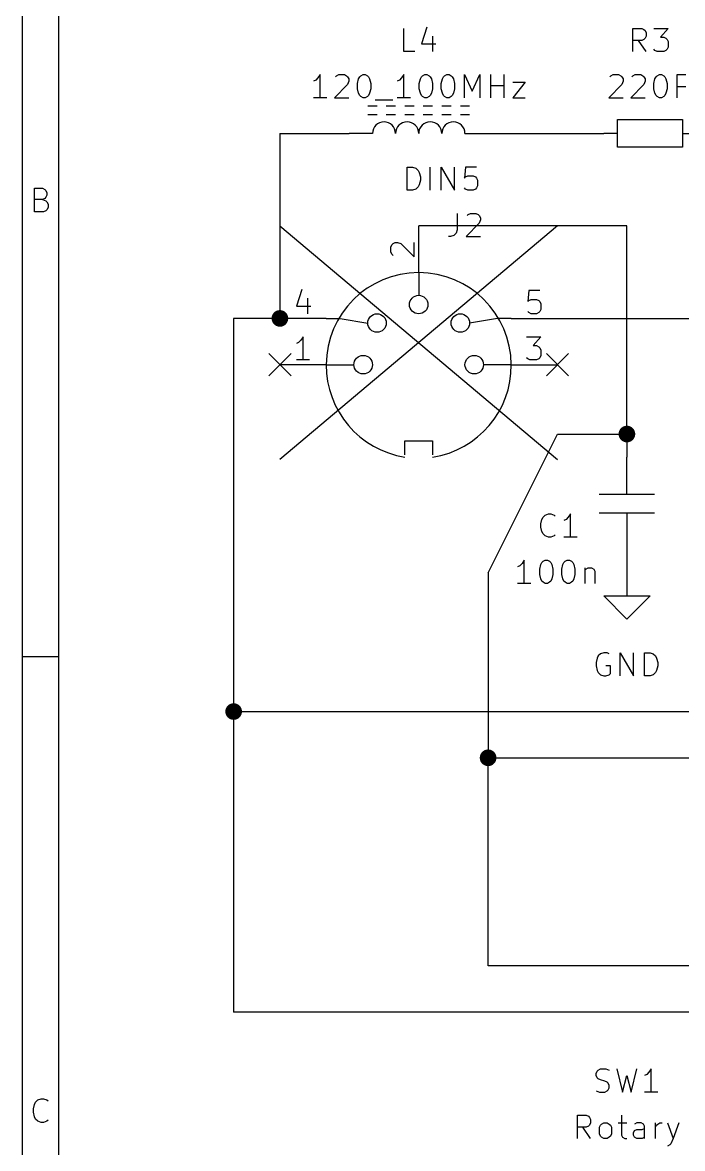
# Model space of a CAD drawing. Extents: x 0.4 to 11.3, y -7.9 to -0.4.
# Drawn here: x 0.394 to 1.82, y -5.395 to -2.96 of the extents above; entities that cross this region are included whole.
import ezdxf

# ---------------------------------------------------------------- set-up
doc = ezdxf.new("R2010")
doc.units = 0
doc.header["$MEASUREMENT"] = 0
for name, color, linetype in [('BLUE2', 5, 'CONTINUOUS'), ('CYAN2', 4, 'CONTINUOUS'), ('GRAY3', 9, 'CONTINUOUS'), ('GREEN3', 91, 'CONTINUOUS'), ('LORANGE', 41, 'CONTINUOUS'), ('RED2', 1, 'CONTINUOUS')]:
    doc.layers.add(name, color=color, linetype=linetype)

msp = doc.modelspace()

# ---------------------------------------------------------------- linework, layer by layer
at = {"layer": 'BLUE2', "linetype": 'CONTINUOUS'}
for p, q in [((0.926, -3.676), (0.974, -3.724)), ((0.974, -3.676), (0.926, -3.724)), ((1.526, -3.676), (1.574, -3.724)), ((1.574, -3.676), (1.526, -3.724))]:
    msp.add_line(p, q, dxfattribs=at)
at = {"layer": 'CYAN2', "linetype": 'CONTINUOUS'}
for p, q in [((1.2179, -3.0228), (1.2179, -2.9728)), ((1.2679, -2.9704), (1.256, -3.0061)), ((1.2798, -2.9895), (1.2798, -3.0228)), ((1.7131, -3.0228), (1.7131, -2.9728)), ((1.7131, -2.9728), (1.7321, -2.9728)), ((1.7321, -2.9728), (1.7369, -2.9752)), ((1.7369, -2.9752), (1.7393, -2.9776)), ((1.7393, -2.9942), (1.7369, -2.9966)), ((1.7393, -2.9776), (1.7417, -2.9823)), ((1.7417, -2.9895), (1.7393, -2.9942)), ((1.7417, -2.9823), (1.7417, -2.9895)), ((1.7583, -2.9728), (1.7893, -2.9728)), ((1.7893, -2.9728), (1.7726, -2.9919)), ((1.7726, -2.9919), (1.7798, -2.9919)), ((1.7798, -2.9919), (1.7845, -2.9942)), ((1.7845, -2.9942), (1.7869, -2.9966)), ((1.256, -3.0061), (1.2869, -3.0061)), ((1.7321, -2.999), (1.7131, -2.999)), ((1.7417, -3.0228), (1.725, -2.999)), ((1.7369, -2.9966), (1.7321, -2.999)), ((1.7607, -3.0204), (1.7583, -3.018)), ((1.7869, -3.018), (1.7845, -3.0204)), ((1.7869, -2.9966), (1.7893, -3.0014)), ((1.7893, -3.0133), (1.7869, -3.018)), ((1.7893, -3.0014), (1.7893, -3.0133)), ((1.2417, -3.0228), (1.2179, -3.0228)), ((1.7655, -3.0228), (1.7607, -3.0204)), ((1.7798, -3.0228), (1.7655, -3.0228)), ((1.7845, -3.0204), (1.7798, -3.0228)), ((1.0274, -3.0847), (1.0226, -3.0871)), ((1.0321, -3.0799), (1.0274, -3.0847)), ((1.0369, -3.0728), (1.0321, -3.0799)), ((1.0369, -3.1228), (1.0369, -3.0728)), ((1.0702, -3.0776), (1.0726, -3.0752)), ((1.0726, -3.0752), (1.0774, -3.0728)), ((1.0774, -3.0728), (1.0893, -3.0728)), ((1.0893, -3.0728), (1.094, -3.0752)), ((1.094, -3.0752), (1.0964, -3.0776)), ((1.0964, -3.0776), (1.0988, -3.0823)), ((1.0988, -3.0871), (1.0964, -3.0942)), ((1.0988, -3.0823), (1.0988, -3.0871)), ((1.1179, -3.0919), (1.1202, -3.0823)), ((1.1202, -3.0823), (1.1226, -3.0776)), ((1.1226, -3.0776), (1.125, -3.0752)), ((1.125, -3.0752), (1.1298, -3.0728)), ((1.1298, -3.0728), (1.1345, -3.0728)), ((1.1345, -3.0728), (1.1393, -3.0752)), ((1.1393, -3.0752), (1.1417, -3.0776)), ((1.1417, -3.0776), (1.144, -3.0823)), ((1.144, -3.0823), (1.1464, -3.0919)), ((1.2083, -3.0847), (1.2036, -3.0871)), ((1.2131, -3.0799), (1.2083, -3.0847)), ((1.2179, -3.0728), (1.2131, -3.0799)), ((1.2179, -3.1228), (1.2179, -3.0728)), ((1.2512, -3.0919), (1.2536, -3.0823)), ((1.2536, -3.0823), (1.2559, -3.0776)), ((1.2559, -3.0776), (1.2583, -3.0752)), ((1.2583, -3.0752), (1.2631, -3.0728)), ((1.2631, -3.0728), (1.2679, -3.0728)), ((1.2679, -3.0728), (1.2726, -3.0752)), ((1.2726, -3.0752), (1.275, -3.0776)), ((1.275, -3.0776), (1.2774, -3.0823)), ((1.2774, -3.0823), (1.2798, -3.0919)), ((1.2988, -3.0919), (1.3012, -3.0823)), ((1.3012, -3.0823), (1.3036, -3.0776)), ((1.3036, -3.0776), (1.3059, -3.0752)), ((1.3059, -3.0752), (1.3107, -3.0728)), ((1.3107, -3.0728), (1.3155, -3.0728)), ((1.3155, -3.0728), (1.3202, -3.0752)), ((1.3202, -3.0752), (1.3226, -3.0776)), ((1.3226, -3.0776), (1.325, -3.0823)), ((1.325, -3.0823), (1.3274, -3.0919)), ((1.3488, -3.1228), (1.3488, -3.0728)), ((1.3488, -3.0728), (1.3655, -3.1085)), ((1.3655, -3.1085), (1.3821, -3.0728)), ((1.3821, -3.0728), (1.3821, -3.1228)), ((1.4059, -3.1228), (1.4059, -3.0728)), ((1.4345, -3.1228), (1.4345, -3.0728)), ((1.4536, -3.0895), (1.4798, -3.0895)), ((1.4798, -3.0895), (1.4536, -3.1228)), ((1.6631, -3.0776), (1.6655, -3.0752)), ((1.6655, -3.0752), (1.6702, -3.0728)), ((1.6702, -3.0728), (1.6821, -3.0728)), ((1.6821, -3.0728), (1.6869, -3.0752)), ((1.6869, -3.0752), (1.6893, -3.0776)), ((1.6893, -3.0776), (1.6917, -3.0823)), ((1.6917, -3.0871), (1.6893, -3.0942)), ((1.6917, -3.0823), (1.6917, -3.0871)), ((1.7107, -3.0776), (1.7131, -3.0752)), ((1.7131, -3.0752), (1.7179, -3.0728)), ((1.7179, -3.0728), (1.7298, -3.0728)), ((1.7298, -3.0728), (1.7345, -3.0752)), ((1.7345, -3.0752), (1.7369, -3.0776)), ((1.7369, -3.0776), (1.7393, -3.0823)), ((1.7393, -3.0871), (1.7369, -3.0942)), ((1.7393, -3.0823), (1.7393, -3.0871)), ((1.7583, -3.0919), (1.7607, -3.0823)), ((1.7607, -3.0823), (1.7631, -3.0776)), ((1.7631, -3.0776), (1.7655, -3.0752)), ((1.7655, -3.0752), (1.7702, -3.0728)), ((1.7702, -3.0728), (1.775, -3.0728)), ((1.775, -3.0728), (1.7798, -3.0752)), ((1.7798, -3.0752), (1.7821, -3.0776)), ((1.7821, -3.0776), (1.7845, -3.0823)), ((1.7845, -3.0823), (1.7869, -3.0919)), ((1.8083, -3.1228), (1.8083, -3.0728)), ((1.8083, -3.0728), (1.8274, -3.0728)), ((1.0964, -3.0942), (1.0679, -3.1228)), ((1.1179, -3.1038), (1.1179, -3.0919)), ((1.1202, -3.1133), (1.1179, -3.1038)), ((1.1226, -3.118), (1.1202, -3.1133)), ((1.144, -3.1133), (1.1417, -3.118)), ((1.1464, -3.1038), (1.144, -3.1133)), ((1.1464, -3.0919), (1.1464, -3.1038)), ((1.2512, -3.1038), (1.2512, -3.0919)), ((1.2536, -3.1133), (1.2512, -3.1038)), ((1.2559, -3.118), (1.2536, -3.1133)), ((1.2774, -3.1133), (1.275, -3.118)), ((1.2798, -3.1038), (1.2774, -3.1133)), ((1.2798, -3.0919), (1.2798, -3.1038)), ((1.2988, -3.1038), (1.2988, -3.0919)), ((1.3012, -3.1133), (1.2988, -3.1038)), ((1.3036, -3.118), (1.3012, -3.1133)), ((1.325, -3.1133), (1.3226, -3.118)), ((1.3274, -3.1038), (1.325, -3.1133)), ((1.3274, -3.0919), (1.3274, -3.1038)), ((1.4059, -3.0966), (1.4345, -3.0966)), ((1.6893, -3.0942), (1.6607, -3.1228)), ((1.7369, -3.0942), (1.7083, -3.1228)), ((1.7583, -3.1038), (1.7583, -3.0919)), ((1.7607, -3.1133), (1.7583, -3.1038)), ((1.7631, -3.118), (1.7607, -3.1133)), ((1.7845, -3.1133), (1.7821, -3.118)), ((1.7869, -3.1038), (1.7845, -3.1133)), ((1.7869, -3.0919), (1.7869, -3.1038)), ((1.8274, -3.099), (1.8083, -3.099)), ((1.0512, -3.1228), (1.0226, -3.1228)), ((1.0679, -3.1228), (1.0988, -3.1228)), ((1.125, -3.1204), (1.1226, -3.118)), ((1.1298, -3.1228), (1.125, -3.1204)), ((1.1345, -3.1228), (1.1298, -3.1228)), ((1.1393, -3.1204), (1.1345, -3.1228)), ((1.1417, -3.118), (1.1393, -3.1204)), ((1.156, -3.1276), (1.194, -3.1276)), ((1.2321, -3.1228), (1.2036, -3.1228)), ((1.2583, -3.1204), (1.2559, -3.118)), ((1.2631, -3.1228), (1.2583, -3.1204)), ((1.2679, -3.1228), (1.2631, -3.1228)), ((1.2726, -3.1204), (1.2679, -3.1228)), ((1.275, -3.118), (1.2726, -3.1204)), ((1.3059, -3.1204), (1.3036, -3.118)), ((1.3107, -3.1228), (1.3059, -3.1204)), ((1.3155, -3.1228), (1.3107, -3.1228)), ((1.3202, -3.1204), (1.3155, -3.1228)), ((1.3226, -3.118), (1.3202, -3.1204)), ((1.4536, -3.1228), (1.4798, -3.1228)), ((1.6607, -3.1228), (1.6917, -3.1228)), ((1.7083, -3.1228), (1.7393, -3.1228)), ((1.7655, -3.1204), (1.7631, -3.118)), ((1.7702, -3.1228), (1.7655, -3.1204)), ((1.775, -3.1228), (1.7702, -3.1228)), ((1.7798, -3.1204), (1.775, -3.1228)), ((1.7821, -3.118), (1.7798, -3.1204)), ((1.5139, -4.0442), (1.5163, -4.0347)), ((1.5139, -4.0442), (1.5163, -4.0347)), ((1.5163, -4.0347), (1.5187, -4.0299)), ((1.5163, -4.0347), (1.5187, -4.0299)), ((1.5187, -4.0299), (1.5234, -4.0252)), ((1.5187, -4.0299), (1.5234, -4.0252)), ((1.5234, -4.0252), (1.5306, -4.0228)), ((1.5234, -4.0252), (1.5306, -4.0228)), ((1.5306, -4.0228), (1.5353, -4.0228)), ((1.5306, -4.0228), (1.5353, -4.0228)), ((1.5353, -4.0228), (1.5425, -4.0252)), ((1.5353, -4.0228), (1.5425, -4.0252)), ((1.5425, -4.0252), (1.5449, -4.0276)), ((1.5425, -4.0252), (1.5449, -4.0276)), ((1.5687, -4.0347), (1.5639, -4.0371)), ((1.5687, -4.0347), (1.5639, -4.0371)), ((1.5734, -4.0299), (1.5687, -4.0347)), ((1.5734, -4.0299), (1.5687, -4.0347)), ((1.5782, -4.0228), (1.5734, -4.0299)), ((1.5782, -4.0228), (1.5734, -4.0299)), ((1.5782, -4.0728), (1.5782, -4.0228)), ((1.5782, -4.0728), (1.5782, -4.0228)), ((1.5139, -4.0514), (1.5139, -4.0442)), ((1.5139, -4.0514), (1.5139, -4.0442)), ((1.5163, -4.0609), (1.5139, -4.0514)), ((1.5163, -4.0609), (1.5139, -4.0514)), ((1.5187, -4.0657), (1.5163, -4.0609)), ((1.5187, -4.0657), (1.5163, -4.0609)), ((1.5234, -4.0704), (1.5187, -4.0657)), ((1.5234, -4.0704), (1.5187, -4.0657)), ((1.5306, -4.0728), (1.5234, -4.0704)), ((1.5306, -4.0728), (1.5234, -4.0704)), ((1.5353, -4.0728), (1.5306, -4.0728)), ((1.5353, -4.0728), (1.5306, -4.0728)), ((1.5425, -4.0704), (1.5353, -4.0728)), ((1.5425, -4.0704), (1.5353, -4.0728)), ((1.5449, -4.068), (1.5425, -4.0704)), ((1.5449, -4.068), (1.5425, -4.0704)), ((1.5925, -4.0728), (1.5639, -4.0728)), ((1.5925, -4.0728), (1.5639, -4.0728)), ((1.4687, -4.1347), (1.4639, -4.1371)), ((1.4687, -4.1347), (1.4639, -4.1371)), ((1.4734, -4.1299), (1.4687, -4.1347)), ((1.4734, -4.1299), (1.4687, -4.1347)), ((1.4782, -4.1228), (1.4734, -4.1299)), ((1.4782, -4.1228), (1.4734, -4.1299)), ((1.4782, -4.1728), (1.4782, -4.1228)), ((1.4782, -4.1728), (1.4782, -4.1228)), ((1.5115, -4.1419), (1.5139, -4.1323)), ((1.5115, -4.1419), (1.5139, -4.1323)), ((1.5139, -4.1323), (1.5163, -4.1276)), ((1.5139, -4.1323), (1.5163, -4.1276)), ((1.5163, -4.1276), (1.5187, -4.1252)), ((1.5163, -4.1276), (1.5187, -4.1252)), ((1.5187, -4.1252), (1.5234, -4.1228)), ((1.5187, -4.1252), (1.5234, -4.1228)), ((1.5234, -4.1228), (1.5282, -4.1228)), ((1.5234, -4.1228), (1.5282, -4.1228)), ((1.5282, -4.1228), (1.5329, -4.1252)), ((1.5282, -4.1228), (1.5329, -4.1252)), ((1.5329, -4.1252), (1.5353, -4.1276)), ((1.5329, -4.1252), (1.5353, -4.1276)), ((1.5353, -4.1276), (1.5377, -4.1323)), ((1.5353, -4.1276), (1.5377, -4.1323)), ((1.5377, -4.1323), (1.5401, -4.1419)), ((1.5377, -4.1323), (1.5401, -4.1419)), ((1.5591, -4.1419), (1.5615, -4.1323)), ((1.5591, -4.1419), (1.5615, -4.1323)), ((1.5615, -4.1323), (1.5639, -4.1276)), ((1.5615, -4.1323), (1.5639, -4.1276)), ((1.5639, -4.1276), (1.5663, -4.1252)), ((1.5639, -4.1276), (1.5663, -4.1252)), ((1.5663, -4.1252), (1.571, -4.1228)), ((1.5663, -4.1252), (1.571, -4.1228)), ((1.571, -4.1228), (1.5758, -4.1228)), ((1.571, -4.1228), (1.5758, -4.1228)), ((1.5758, -4.1228), (1.5806, -4.1252)), ((1.5758, -4.1228), (1.5806, -4.1252)), ((1.5806, -4.1252), (1.5829, -4.1276)), ((1.5806, -4.1252), (1.5829, -4.1276)), ((1.5829, -4.1276), (1.5853, -4.1323)), ((1.5829, -4.1276), (1.5853, -4.1323)), ((1.5853, -4.1323), (1.5877, -4.1419)), ((1.5853, -4.1323), (1.5877, -4.1419)), ((1.5115, -4.1538), (1.5115, -4.1419)), ((1.5115, -4.1538), (1.5115, -4.1419)), ((1.5139, -4.1633), (1.5115, -4.1538)), ((1.5139, -4.1633), (1.5115, -4.1538)), ((1.5401, -4.1538), (1.5377, -4.1633)), ((1.5401, -4.1538), (1.5377, -4.1633)), ((1.5401, -4.1419), (1.5401, -4.1538)), ((1.5401, -4.1419), (1.5401, -4.1538)), ((1.5591, -4.1538), (1.5591, -4.1419)), ((1.5591, -4.1538), (1.5591, -4.1419)), ((1.5615, -4.1633), (1.5591, -4.1538)), ((1.5615, -4.1633), (1.5591, -4.1538)), ((1.5877, -4.1538), (1.5853, -4.1633)), ((1.5877, -4.1538), (1.5853, -4.1633)), ((1.5877, -4.1419), (1.5877, -4.1538)), ((1.5877, -4.1419), (1.5877, -4.1538)), ((1.6091, -4.1395), (1.6091, -4.1728)), ((1.6091, -4.1395), (1.6091, -4.1728)), ((1.6091, -4.1442), (1.6115, -4.1419)), ((1.6091, -4.1442), (1.6115, -4.1419)), ((1.6115, -4.1419), (1.6163, -4.1395)), ((1.6115, -4.1419), (1.6163, -4.1395)), ((1.6163, -4.1395), (1.6234, -4.1395)), ((1.6163, -4.1395), (1.6234, -4.1395)), ((1.6234, -4.1395), (1.6282, -4.1419)), ((1.6234, -4.1395), (1.6282, -4.1419)), ((1.6282, -4.1419), (1.6306, -4.1466)), ((1.6282, -4.1419), (1.6306, -4.1466)), ((1.6306, -4.1466), (1.6306, -4.1728)), ((1.6306, -4.1466), (1.6306, -4.1728)), ((1.4925, -4.1728), (1.4639, -4.1728)), ((1.4925, -4.1728), (1.4639, -4.1728)), ((1.5163, -4.168), (1.5139, -4.1633)), ((1.5163, -4.168), (1.5139, -4.1633)), ((1.5187, -4.1704), (1.5163, -4.168)), ((1.5187, -4.1704), (1.5163, -4.168)), ((1.5234, -4.1728), (1.5187, -4.1704)), ((1.5234, -4.1728), (1.5187, -4.1704)), ((1.5282, -4.1728), (1.5234, -4.1728)), ((1.5282, -4.1728), (1.5234, -4.1728)), ((1.5329, -4.1704), (1.5282, -4.1728)), ((1.5329, -4.1704), (1.5282, -4.1728)), ((1.5353, -4.168), (1.5329, -4.1704)), ((1.5353, -4.168), (1.5329, -4.1704)), ((1.5377, -4.1633), (1.5353, -4.168)), ((1.5377, -4.1633), (1.5353, -4.168)), ((1.5639, -4.168), (1.5615, -4.1633)), ((1.5639, -4.168), (1.5615, -4.1633)), ((1.5663, -4.1704), (1.5639, -4.168)), ((1.5663, -4.1704), (1.5639, -4.168)), ((1.571, -4.1728), (1.5663, -4.1704)), ((1.571, -4.1728), (1.5663, -4.1704)), ((1.5758, -4.1728), (1.571, -4.1728)), ((1.5758, -4.1728), (1.571, -4.1728)), ((1.5806, -4.1704), (1.5758, -4.1728)), ((1.5806, -4.1704), (1.5758, -4.1728)), ((1.5829, -4.168), (1.5806, -4.1704)), ((1.5829, -4.168), (1.5806, -4.1704)), ((1.5853, -4.1633), (1.5829, -4.168)), ((1.5853, -4.1633), (1.5829, -4.168)), ((1.6381, -4.3299), (1.6357, -4.3347)), ((1.6381, -4.3299), (1.6357, -4.3347)), ((1.6429, -4.3252), (1.6381, -4.3299)), ((1.6429, -4.3252), (1.6381, -4.3299)), ((1.65, -4.3228), (1.6429, -4.3252)), ((1.65, -4.3228), (1.6429, -4.3252)), ((1.6571, -4.3228), (1.65, -4.3228)), ((1.6571, -4.3228), (1.65, -4.3228)), ((1.6619, -4.3252), (1.6571, -4.3228)), ((1.6619, -4.3252), (1.6571, -4.3228)), ((1.6857, -4.3728), (1.6857, -4.3228)), ((1.6857, -4.3228), (1.7143, -4.3728)), ((1.6857, -4.3728), (1.6857, -4.3228)), ((1.6857, -4.3228), (1.7143, -4.3728)), ((1.7143, -4.3728), (1.7143, -4.3228)), ((1.7143, -4.3728), (1.7143, -4.3228)), ((1.7381, -4.3728), (1.7381, -4.3228)), ((1.7381, -4.3228), (1.75, -4.3228)), ((1.7381, -4.3728), (1.7381, -4.3228)), ((1.7381, -4.3228), (1.75, -4.3228)), ((1.75, -4.3228), (1.7571, -4.3252)), ((1.75, -4.3228), (1.7571, -4.3252)), ((1.7571, -4.3252), (1.7619, -4.3299)), ((1.7571, -4.3252), (1.7619, -4.3299)), ((1.7619, -4.3299), (1.7643, -4.3347)), ((1.7619, -4.3299), (1.7643, -4.3347)), ((1.6357, -4.3347), (1.6333, -4.3442)), ((1.6357, -4.3347), (1.6333, -4.3442)), ((1.6333, -4.3442), (1.6333, -4.3514)), ((1.6333, -4.3442), (1.6333, -4.3514)), ((1.6333, -4.3514), (1.6357, -4.3609)), ((1.6333, -4.3514), (1.6357, -4.3609)), ((1.6643, -4.3514), (1.6548, -4.3514)), ((1.6643, -4.3514), (1.6548, -4.3514)), ((1.6643, -4.368), (1.6643, -4.3514)), ((1.6643, -4.368), (1.6643, -4.3514)), ((1.7643, -4.3347), (1.7667, -4.3442)), ((1.7643, -4.3347), (1.7667, -4.3442)), ((1.7667, -4.3514), (1.7643, -4.3609)), ((1.7667, -4.3514), (1.7643, -4.3609)), ((1.7667, -4.3442), (1.7667, -4.3514)), ((1.7667, -4.3442), (1.7667, -4.3514)), ((1.6357, -4.3609), (1.6381, -4.3657)), ((1.6357, -4.3609), (1.6381, -4.3657)), ((1.6381, -4.3657), (1.6429, -4.3704)), ((1.6381, -4.3657), (1.6429, -4.3704)), ((1.6429, -4.3704), (1.65, -4.3728)), ((1.6429, -4.3704), (1.65, -4.3728)), ((1.65, -4.3728), (1.6548, -4.3728)), ((1.65, -4.3728), (1.6548, -4.3728)), ((1.6548, -4.3728), (1.6619, -4.3704)), ((1.6548, -4.3728), (1.6619, -4.3704)), ((1.6619, -4.3704), (1.6643, -4.368)), ((1.6619, -4.3704), (1.6643, -4.368)), ((1.75, -4.3728), (1.7381, -4.3728)), ((1.75, -4.3728), (1.7381, -4.3728)), ((1.7571, -4.3704), (1.75, -4.3728)), ((1.7571, -4.3704), (1.75, -4.3728)), ((1.7619, -4.3657), (1.7571, -4.3704)), ((1.7619, -4.3657), (1.7571, -4.3704)), ((1.7643, -4.3609), (1.7619, -4.3657)), ((1.7643, -4.3609), (1.7619, -4.3657)), ((1.6333, -5.2323), (1.6357, -5.2276)), ((1.6333, -5.2323), (1.6357, -5.2276)), ((1.6333, -5.2371), (1.6333, -5.2323)), ((1.6333, -5.2371), (1.6333, -5.2323)), ((1.6357, -5.2276), (1.6381, -5.2252)), ((1.6357, -5.2276), (1.6381, -5.2252)), ((1.6381, -5.2252), (1.6429, -5.2228)), ((1.6381, -5.2252), (1.6429, -5.2228)), ((1.6429, -5.2228), (1.6548, -5.2228)), ((1.6429, -5.2228), (1.6548, -5.2228)), ((1.6548, -5.2228), (1.6619, -5.2252)), ((1.6548, -5.2228), (1.6619, -5.2252)), ((1.6786, -5.2228), (1.6905, -5.2728)), ((1.6786, -5.2228), (1.6905, -5.2728)), ((1.7095, -5.2728), (1.7214, -5.2228)), ((1.7095, -5.2728), (1.7214, -5.2228)), ((1.7476, -5.2299), (1.7429, -5.2347)), ((1.7476, -5.2299), (1.7429, -5.2347)), ((1.7524, -5.2228), (1.7476, -5.2299)), ((1.7524, -5.2228), (1.7476, -5.2299)), ((1.7524, -5.2728), (1.7524, -5.2228)), ((1.7524, -5.2728), (1.7524, -5.2228)), ((1.6357, -5.2419), (1.6333, -5.2371)), ((1.6357, -5.2419), (1.6333, -5.2371)), ((1.6381, -5.2442), (1.6357, -5.2419)), ((1.6381, -5.2442), (1.6357, -5.2419)), ((1.6429, -5.2466), (1.6381, -5.2442)), ((1.6429, -5.2466), (1.6381, -5.2442)), ((1.6524, -5.249), (1.6429, -5.2466)), ((1.6524, -5.249), (1.6429, -5.2466)), ((1.6571, -5.2514), (1.6524, -5.249)), ((1.6571, -5.2514), (1.6524, -5.249)), ((1.6595, -5.2538), (1.6571, -5.2514)), ((1.6595, -5.2538), (1.6571, -5.2514)), ((1.6619, -5.2585), (1.6595, -5.2538)), ((1.6619, -5.2585), (1.6595, -5.2538)), ((1.6619, -5.2633), (1.6619, -5.2585)), ((1.6619, -5.2633), (1.6619, -5.2585)), ((1.6905, -5.2728), (1.7, -5.2371)), ((1.6905, -5.2728), (1.7, -5.2371)), ((1.7, -5.2371), (1.7095, -5.2728)), ((1.7, -5.2371), (1.7095, -5.2728)), ((1.7429, -5.2347), (1.7381, -5.2371)), ((1.7429, -5.2347), (1.7381, -5.2371)), ((1.6333, -5.2704), (1.6405, -5.2728)), ((1.6333, -5.2704), (1.6405, -5.2728)), ((1.6405, -5.2728), (1.6524, -5.2728)), ((1.6405, -5.2728), (1.6524, -5.2728)), ((1.6524, -5.2728), (1.6571, -5.2704)), ((1.6524, -5.2728), (1.6571, -5.2704)), ((1.6571, -5.2704), (1.6595, -5.268)), ((1.6571, -5.2704), (1.6595, -5.268)), ((1.6595, -5.268), (1.6619, -5.2633)), ((1.6595, -5.268), (1.6619, -5.2633)), ((1.7667, -5.2728), (1.7381, -5.2728)), ((1.7667, -5.2728), (1.7381, -5.2728)), ((1.5929, -5.3728), (1.5929, -5.3228)), ((1.5929, -5.3228), (1.6119, -5.3228)), ((1.5929, -5.3728), (1.5929, -5.3228)), ((1.5929, -5.3228), (1.6119, -5.3228)), ((1.6119, -5.3228), (1.6167, -5.3252)), ((1.6119, -5.3228), (1.6167, -5.3252)), ((1.6167, -5.3252), (1.6191, -5.3276)), ((1.6167, -5.3252), (1.6191, -5.3276)), ((1.6191, -5.3276), (1.6214, -5.3323)), ((1.6191, -5.3276), (1.6214, -5.3323)), ((1.6881, -5.3228), (1.6881, -5.3657)), ((1.6881, -5.3228), (1.6881, -5.3657)), ((1.6119, -5.349), (1.5929, -5.349)), ((1.6119, -5.349), (1.5929, -5.349)), ((1.6214, -5.3728), (1.6048, -5.349)), ((1.6214, -5.3728), (1.6048, -5.349)), ((1.6167, -5.3466), (1.6119, -5.349)), ((1.6167, -5.3466), (1.6119, -5.349)), ((1.6191, -5.3442), (1.6167, -5.3466)), ((1.6191, -5.3442), (1.6167, -5.3466)), ((1.6214, -5.3395), (1.6191, -5.3442)), ((1.6214, -5.3395), (1.6191, -5.3442)), ((1.6214, -5.3323), (1.6214, -5.3395)), ((1.6214, -5.3323), (1.6214, -5.3395)), ((1.6405, -5.349), (1.6429, -5.3442)), ((1.6405, -5.349), (1.6429, -5.3442)), ((1.6405, -5.3633), (1.6405, -5.349)), ((1.6405, -5.3633), (1.6405, -5.349)), ((1.6429, -5.3442), (1.6452, -5.3419)), ((1.6429, -5.3442), (1.6452, -5.3419)), ((1.6452, -5.3419), (1.65, -5.3395)), ((1.6452, -5.3419), (1.65, -5.3395)), ((1.65, -5.3395), (1.6571, -5.3395)), ((1.65, -5.3395), (1.6571, -5.3395)), ((1.6571, -5.3395), (1.6619, -5.3419)), ((1.6571, -5.3395), (1.6619, -5.3419)), ((1.6619, -5.3419), (1.6643, -5.3442)), ((1.6619, -5.3419), (1.6643, -5.3442)), ((1.6643, -5.3442), (1.6667, -5.349)), ((1.6643, -5.3442), (1.6667, -5.349)), ((1.6667, -5.349), (1.6667, -5.3633)), ((1.6667, -5.349), (1.6667, -5.3633)), ((1.681, -5.3395), (1.7, -5.3395)), ((1.681, -5.3395), (1.7, -5.3395)), ((1.7214, -5.3395), (1.7167, -5.3419)), ((1.7214, -5.3395), (1.7167, -5.3419)), ((1.7167, -5.3561), (1.7214, -5.3538)), ((1.7167, -5.3561), (1.7214, -5.3538)), ((1.731, -5.3395), (1.7214, -5.3395)), ((1.731, -5.3395), (1.7214, -5.3395)), ((1.7214, -5.3538), (1.7333, -5.3538)), ((1.7214, -5.3538), (1.7333, -5.3538)), ((1.7357, -5.3419), (1.731, -5.3395)), ((1.7357, -5.3419), (1.731, -5.3395)), ((1.7333, -5.3538), (1.7381, -5.3514)), ((1.7333, -5.3538), (1.7381, -5.3514)), ((1.7381, -5.3466), (1.7357, -5.3419)), ((1.7381, -5.3466), (1.7357, -5.3419)), ((1.7381, -5.3728), (1.7381, -5.3466)), ((1.7381, -5.3728), (1.7381, -5.3466)), ((1.7619, -5.3728), (1.7619, -5.3395)), ((1.7619, -5.3728), (1.7619, -5.3395)), ((1.7619, -5.349), (1.7643, -5.3442)), ((1.7619, -5.349), (1.7643, -5.3442)), ((1.7643, -5.3442), (1.7667, -5.3419)), ((1.7643, -5.3442), (1.7667, -5.3419)), ((1.7667, -5.3419), (1.7714, -5.3395)), ((1.7667, -5.3419), (1.7714, -5.3395)), ((1.7714, -5.3395), (1.7762, -5.3395)), ((1.7714, -5.3395), (1.7762, -5.3395)), ((1.7881, -5.3395), (1.8, -5.3728)), ((1.7881, -5.3395), (1.8, -5.3728)), ((1.8119, -5.3395), (1.8, -5.3728)), ((1.8119, -5.3395), (1.8, -5.3728)), ((1.6429, -5.368), (1.6405, -5.3633)), ((1.6429, -5.368), (1.6405, -5.3633)), ((1.6452, -5.3704), (1.6429, -5.368)), ((1.6452, -5.3704), (1.6429, -5.368)), ((1.65, -5.3728), (1.6452, -5.3704)), ((1.65, -5.3728), (1.6452, -5.3704)), ((1.6571, -5.3728), (1.65, -5.3728)), ((1.6571, -5.3728), (1.65, -5.3728)), ((1.6619, -5.3704), (1.6571, -5.3728)), ((1.6619, -5.3704), (1.6571, -5.3728)), ((1.6643, -5.368), (1.6619, -5.3704)), ((1.6643, -5.368), (1.6619, -5.3704)), ((1.6667, -5.3633), (1.6643, -5.368)), ((1.6667, -5.3633), (1.6643, -5.368)), ((1.6881, -5.3657), (1.6905, -5.3704)), ((1.6881, -5.3657), (1.6905, -5.3704)), ((1.6905, -5.3704), (1.6952, -5.3728)), ((1.6905, -5.3704), (1.6952, -5.3728)), ((1.6952, -5.3728), (1.7, -5.3728)), ((1.6952, -5.3728), (1.7, -5.3728)), ((1.7143, -5.3609), (1.7167, -5.3561)), ((1.7143, -5.3609), (1.7167, -5.3561)), ((1.7143, -5.3657), (1.7143, -5.3609)), ((1.7143, -5.3657), (1.7143, -5.3609)), ((1.7167, -5.3704), (1.7143, -5.3657)), ((1.7167, -5.3704), (1.7143, -5.3657)), ((1.7214, -5.3728), (1.7167, -5.3704)), ((1.7214, -5.3728), (1.7167, -5.3704)), ((1.7333, -5.3728), (1.7214, -5.3728)), ((1.7333, -5.3728), (1.7214, -5.3728)), ((1.7381, -5.3704), (1.7333, -5.3728)), ((1.7381, -5.3704), (1.7333, -5.3728)), ((1.8, -5.3728), (1.7952, -5.3847)), ((1.8, -5.3728), (1.7952, -5.3847)), ((1.7929, -5.3871), (1.7881, -5.3895)), ((1.7929, -5.3871), (1.7881, -5.3895)), ((1.7952, -5.3847), (1.7929, -5.3871)), ((1.7952, -5.3847), (1.7929, -5.3871))]:
    msp.add_line(p, q, dxfattribs=at)
at = {"layer": 'GRAY3', "linetype": 'CONTINUOUS'}
for p, q in [((1.225, -3.3228), (1.225, -3.2728)), ((1.225, -3.2728), (1.2369, -3.2728)), ((1.225, -3.3228), (1.225, -3.2728)), ((1.225, -3.2728), (1.2369, -3.2728)), ((1.2369, -3.2728), (1.244, -3.2752)), ((1.2369, -3.2728), (1.244, -3.2752)), ((1.244, -3.2752), (1.2488, -3.2799)), ((1.244, -3.2752), (1.2488, -3.2799)), ((1.2488, -3.2799), (1.2512, -3.2847)), ((1.2488, -3.2799), (1.2512, -3.2847)), ((1.2512, -3.2847), (1.2536, -3.2942)), ((1.2512, -3.2847), (1.2536, -3.2942)), ((1.275, -3.3228), (1.275, -3.2728)), ((1.275, -3.3228), (1.275, -3.2728)), ((1.2988, -3.3228), (1.2988, -3.2728)), ((1.2988, -3.2728), (1.3274, -3.3228)), ((1.2988, -3.3228), (1.2988, -3.2728)), ((1.2988, -3.2728), (1.3274, -3.3228)), ((1.3274, -3.3228), (1.3274, -3.2728)), ((1.3274, -3.3228), (1.3274, -3.2728)), ((1.3512, -3.2728), (1.3488, -3.2966)), ((1.3512, -3.2728), (1.3488, -3.2966)), ((1.375, -3.2728), (1.3512, -3.2728)), ((1.375, -3.2728), (1.3512, -3.2728)), ((1.2512, -3.3109), (1.2488, -3.3157)), ((1.2512, -3.3109), (1.2488, -3.3157)), ((1.2536, -3.3014), (1.2512, -3.3109)), ((1.2536, -3.3014), (1.2512, -3.3109)), ((1.2536, -3.2942), (1.2536, -3.3014)), ((1.2536, -3.2942), (1.2536, -3.3014)), ((1.3488, -3.2966), (1.3512, -3.2942)), ((1.3488, -3.2966), (1.3512, -3.2942)), ((1.3512, -3.2942), (1.356, -3.2919)), ((1.3512, -3.2942), (1.356, -3.2919)), ((1.356, -3.2919), (1.3679, -3.2919)), ((1.356, -3.2919), (1.3679, -3.2919)), ((1.3679, -3.2919), (1.3726, -3.2942)), ((1.3679, -3.2919), (1.3726, -3.2942)), ((1.3726, -3.2942), (1.375, -3.2966)), ((1.3726, -3.2942), (1.375, -3.2966)), ((1.375, -3.2966), (1.3774, -3.3014)), ((1.375, -3.2966), (1.3774, -3.3014)), ((1.3774, -3.3014), (1.3774, -3.3133)), ((1.3774, -3.3014), (1.3774, -3.3133)), ((1.2369, -3.3228), (1.225, -3.3228)), ((1.2369, -3.3228), (1.225, -3.3228)), ((1.244, -3.3204), (1.2369, -3.3228)), ((1.244, -3.3204), (1.2369, -3.3228)), ((1.2488, -3.3157), (1.244, -3.3204)), ((1.2488, -3.3157), (1.244, -3.3204)), ((1.3512, -3.3204), (1.3488, -3.318)), ((1.3512, -3.3204), (1.3488, -3.318)), ((1.356, -3.3228), (1.3512, -3.3204)), ((1.356, -3.3228), (1.3512, -3.3204)), ((1.3679, -3.3228), (1.356, -3.3228)), ((1.3679, -3.3228), (1.356, -3.3228)), ((1.3726, -3.3204), (1.3679, -3.3228)), ((1.3726, -3.3204), (1.3679, -3.3228)), ((1.375, -3.318), (1.3726, -3.3204)), ((1.375, -3.318), (1.3726, -3.3204)), ((1.3774, -3.3133), (1.375, -3.318)), ((1.3774, -3.3133), (1.375, -3.318)), ((1.3333, -3.3728), (1.3333, -3.4085)), ((1.3333, -3.3728), (1.3333, -3.4085)), ((1.3548, -3.3776), (1.3571, -3.3752)), ((1.3548, -3.3776), (1.3571, -3.3752)), ((1.3571, -3.3752), (1.3619, -3.3728)), ((1.3571, -3.3752), (1.3619, -3.3728)), ((1.3619, -3.3728), (1.3738, -3.3728)), ((1.3619, -3.3728), (1.3738, -3.3728)), ((1.3738, -3.3728), (1.3786, -3.3752)), ((1.3738, -3.3728), (1.3786, -3.3752)), ((1.3786, -3.3752), (1.381, -3.3776)), ((1.3786, -3.3752), (1.381, -3.3776)), ((1.381, -3.3776), (1.3833, -3.3823)), ((1.381, -3.3776), (1.3833, -3.3823)), ((1.3833, -3.3823), (1.3833, -3.3871)), ((1.3833, -3.3823), (1.3833, -3.3871)), ((1.25, -3.5), (1.25, -3.4)), ((1.25, -3.5), (1.25, -3.4)), ((1.381, -3.3942), (1.3524, -3.4228)), ((1.381, -3.3942), (1.3524, -3.4228)), ((1.3833, -3.3871), (1.381, -3.3942)), ((1.3833, -3.3871), (1.381, -3.3942)), ((1.319, -3.4228), (1.3143, -3.4228)), ((1.319, -3.4228), (1.3143, -3.4228)), ((1.3262, -3.4204), (1.319, -3.4228)), ((1.3262, -3.4204), (1.319, -3.4228)), ((1.331, -3.4157), (1.3262, -3.4204)), ((1.331, -3.4157), (1.3262, -3.4204)), ((1.3333, -3.4085), (1.331, -3.4157)), ((1.3333, -3.4085), (1.331, -3.4157)), ((1.3524, -3.4228), (1.3833, -3.4228)), ((1.3524, -3.4228), (1.3833, -3.4228)), ((1.1899, -3.4452), (1.1923, -3.4405)), ((1.1899, -3.4452), (1.1923, -3.4405)), ((1.1899, -3.4571), (1.1899, -3.4452)), ((1.1899, -3.4571), (1.1899, -3.4452)), ((1.1923, -3.4405), (1.1946, -3.4381)), ((1.1923, -3.4405), (1.1946, -3.4381)), ((1.1946, -3.4381), (1.1994, -3.4357)), ((1.1946, -3.4381), (1.1994, -3.4357)), ((1.1994, -3.4357), (1.2042, -3.4357)), ((1.1994, -3.4357), (1.2042, -3.4357)), ((1.2042, -3.4357), (1.2113, -3.4381)), ((1.2042, -3.4357), (1.2113, -3.4381)), ((1.2113, -3.4381), (1.2399, -3.4667)), ((1.2113, -3.4381), (1.2399, -3.4667)), ((1.2399, -3.4667), (1.2399, -3.4357)), ((1.2399, -3.4667), (1.2399, -3.4357)), ((1.1923, -3.4619), (1.1899, -3.4571)), ((1.1923, -3.4619), (1.1899, -3.4571)), ((1.1946, -3.4643), (1.1923, -3.4619)), ((1.1946, -3.4643), (1.1923, -3.4619)), ((1.25, -3.5), (1.25, -3.55)), ((0.9976, -3.5375), (0.9857, -3.5732)), ((0.9976, -3.5375), (0.9857, -3.5732)), ((1.4881, -3.5399), (1.4857, -3.5637)), ((1.4881, -3.5399), (1.4857, -3.5637)), ((1.5119, -3.5399), (1.4881, -3.5399)), ((1.5119, -3.5399), (1.4881, -3.5399)), ((0.9857, -3.5732), (1.0167, -3.5732)), ((0.9857, -3.5732), (1.0167, -3.5732)), ((1.0095, -3.5565), (1.0095, -3.5899)), ((1.0095, -3.5565), (1.0095, -3.5899)), ((1.4857, -3.5637), (1.4881, -3.5613)), ((1.4857, -3.5637), (1.4881, -3.5613)), ((1.4881, -3.5613), (1.4929, -3.5589)), ((1.4881, -3.5613), (1.4929, -3.5589)), ((1.4929, -3.5589), (1.5048, -3.5589)), ((1.4929, -3.5589), (1.5048, -3.5589)), ((1.5048, -3.5589), (1.5095, -3.5613)), ((1.5048, -3.5589), (1.5095, -3.5613)), ((1.5095, -3.5613), (1.5119, -3.5637)), ((1.5095, -3.5613), (1.5119, -3.5637)), ((1.5119, -3.5637), (1.5143, -3.5684)), ((1.5119, -3.5637), (1.5143, -3.5684)), ((1.5143, -3.5684), (1.5143, -3.5804)), ((1.5143, -3.5684), (1.5143, -3.5804)), ((1.05, -3.6), (0.95, -3.6)), ((1.05, -3.6), (0.95, -3.6)), ((1.05, -3.6), (1.08, -3.6)), ((1.08, -3.6), (1.14, -3.61)), ((1.42, -3.6), (1.36, -3.61)), ((1.45, -3.6), (1.42, -3.6)), ((1.45, -3.6), (1.55, -3.6)), ((1.45, -3.6), (1.55, -3.6)), ((1.4881, -3.5875), (1.4857, -3.5851)), ((1.4881, -3.5875), (1.4857, -3.5851)), ((1.4929, -3.5899), (1.4881, -3.5875)), ((1.4929, -3.5899), (1.4881, -3.5875)), ((1.5048, -3.5899), (1.4929, -3.5899)), ((1.5048, -3.5899), (1.4929, -3.5899)), ((1.5095, -3.5875), (1.5048, -3.5899)), ((1.5095, -3.5875), (1.5048, -3.5899)), ((1.5119, -3.5851), (1.5095, -3.5875)), ((1.5119, -3.5851), (1.5095, -3.5875)), ((1.5143, -3.5804), (1.5119, -3.5851)), ((1.5143, -3.5804), (1.5119, -3.5851)), ((0.9905, -3.6518), (0.9857, -3.6542)), ((0.9905, -3.6518), (0.9857, -3.6542)), ((0.9952, -3.647), (0.9905, -3.6518)), ((0.9952, -3.647), (0.9905, -3.6518)), ((1, -3.6399), (0.9952, -3.647)), ((1, -3.6399), (0.9952, -3.647)), ((1, -3.6899), (1, -3.6399)), ((1, -3.6899), (1, -3.6399)), ((1.4833, -3.6399), (1.5143, -3.6399)), ((1.4833, -3.6399), (1.5143, -3.6399)), ((1.5143, -3.6399), (1.4976, -3.6589)), ((1.5143, -3.6399), (1.4976, -3.6589)), ((1.4976, -3.6589), (1.5048, -3.6589)), ((1.4976, -3.6589), (1.5048, -3.6589)), ((1.5048, -3.6589), (1.5095, -3.6613)), ((1.5048, -3.6589), (1.5095, -3.6613)), ((1.5095, -3.6613), (1.5119, -3.6637)), ((1.5095, -3.6613), (1.5119, -3.6637)), ((1.5119, -3.6637), (1.5143, -3.6684)), ((1.5119, -3.6637), (1.5143, -3.6684)), ((1.5143, -3.6684), (1.5143, -3.6804)), ((1.5143, -3.6684), (1.5143, -3.6804)), ((1.05, -3.7), (0.95, -3.7)), ((1.05, -3.7), (0.95, -3.7)), ((1.0143, -3.6899), (0.9857, -3.6899)), ((1.0143, -3.6899), (0.9857, -3.6899)), ((1.05, -3.7), (1.11, -3.7)), ((1.45, -3.7), (1.39, -3.7)), ((1.45, -3.7), (1.55, -3.7)), ((1.45, -3.7), (1.55, -3.7)), ((1.4857, -3.6875), (1.4833, -3.6851)), ((1.4857, -3.6875), (1.4833, -3.6851)), ((1.4905, -3.6899), (1.4857, -3.6875)), ((1.4905, -3.6899), (1.4857, -3.6875)), ((1.5048, -3.6899), (1.4905, -3.6899)), ((1.5048, -3.6899), (1.4905, -3.6899)), ((1.5095, -3.6875), (1.5048, -3.6899)), ((1.5095, -3.6875), (1.5048, -3.6899)), ((1.5119, -3.6851), (1.5095, -3.6875)), ((1.5119, -3.6851), (1.5095, -3.6875)), ((1.5143, -3.6804), (1.5119, -3.6851)), ((1.5143, -3.6804), (1.5119, -3.6851)), ((1.22, -3.895), (1.22, -3.865)), ((1.22, -3.865), (1.28, -3.865)), ((1.28, -3.865), (1.28, -3.895))]:
    msp.add_line(p, q, dxfattribs=at)
at = {"layer": 'GRAY3'}
for centre in [(1.25, -3.57), (1.16, -3.61), (1.34, -3.61), (1.13, -3.7), (1.37, -3.7)]:
    msp.add_circle(centre, 0.02, dxfattribs=at)
for centre, radius, start, end in [((1.25, -3.7009), 0.2, 0.2493, 179.7507), ((1.2518, -3.7007), 0.2018, -180.1989, -99.072), ((1.2494, -3.7018), 0.2006, -81.232, 0.503)]:
    msp.add_arc(centre, radius, start, end, dxfattribs=at)
at = {"layer": 'GREEN3', "linetype": 'CONTINUOUS'}
for p, q in [((0.95, -3.2), (0.95, -3.6)), ((0.95, -3.2), (1.1, -3.2)), ((1.4, -3.2), (1.65, -3.2)), ((1.7, -3.4), (1.25, -3.4)), ((1.7, -3.85), (1.7, -3.4)), ((0.85, -3.6), (0.85, -4.45)), ((0.95, -3.6), (0.85, -3.6)), ((1.55, -3.6), (1.85, -3.6)), ((1.4, -4.15), (1.55, -3.85)), ((1.55, -3.85), (1.7, -3.85)), ((1.7, -3.85), (1.7, -3.9)), ((1.7, -4.1), (1.7, -4.15)), ((1.4, -4.15), (1.4, -4.55)), ((0.85, -4.45), (2.1, -4.45)), ((0.85, -4.45), (0.85, -5.1)), ((1.4, -5), (1.4, -4.55)), ((1.4, -4.55), (2.1, -4.55)), ((2.25, -5), (1.4, -5)), ((2.25, -5.1), (0.85, -5.1))]:
    msp.add_line(p, q, dxfattribs=at)
at = {"layer": 'GREEN3', "const_width": 0.018}
for points in [[(0.941, -3.6, 1), (0.959, -3.6, 1)], [(1.691, -3.85, 1), (1.709, -3.85, 1)], [(0.841, -4.45, 1), (0.859, -4.45, 1)], [(1.391, -4.55, 1), (1.409, -4.55, 1)]]:
    msp.add_lwpolyline(points, format="xyb", close=True, dxfattribs=at)
at = {"layer": 'LORANGE', "linetype": 'CONTINUOUS'}
for p, q in [((0.95, -3.4), (1.55, -3.905)), ((1.55, -3.4), (0.95, -3.905)), ((0.95, -3.4), (1.55, -3.905)), ((1.55, -3.4), (0.95, -3.905))]:
    msp.add_line(p, q, dxfattribs=at)
at = {"layer": 'RED2', "linetype": 'CONTINUOUS'}
for p, q in [((0.3937, -7.8743), (0.3937, -0.3937)), ((0.4724, -7.7956), (0.4724, -0.4724)), ((1.14, -3.14), (1.16, -3.14)), ((1.18, -3.14), (1.2, -3.14)), ((1.22, -3.14), (1.24, -3.14)), ((1.26, -3.14), (1.28, -3.14)), ((1.3, -3.14), (1.32, -3.14)), ((1.34, -3.14), (1.36, -3.14)), ((1.16, -3.16), (1.14, -3.16)), ((1.2, -3.16), (1.18, -3.16)), ((1.24, -3.16), (1.22, -3.16)), ((1.28, -3.16), (1.26, -3.16)), ((1.32, -3.16), (1.3, -3.16)), ((1.36, -3.16), (1.34, -3.16)), ((1.68, -3.23), (1.68, -3.17)), ((1.68, -3.17), (1.82, -3.17)), ((1.82, -3.17), (1.82, -3.23)), ((1.15, -3.2), (1.1, -3.2)), ((1.35, -3.2), (1.4, -3.2)), ((1.68, -3.2), (1.65, -3.2)), ((1.82, -3.2), (1.85, -3.2)), ((1.82, -3.23), (1.68, -3.23)), ((0.4197, -3.3698), (0.4197, -3.3186)), ((0.4197, -3.3186), (0.4367, -3.3186)), ((0.4367, -3.3186), (0.4416, -3.3211)), ((0.4416, -3.3211), (0.444, -3.3235)), ((0.444, -3.3235), (0.4465, -3.3284)), ((0.4465, -3.3333), (0.444, -3.3381)), ((0.4465, -3.3284), (0.4465, -3.3333)), ((0.4367, -3.343), (0.4197, -3.343)), ((0.4416, -3.3406), (0.4367, -3.343)), ((0.4367, -3.343), (0.444, -3.3455)), ((0.444, -3.3381), (0.4416, -3.3406)), ((0.444, -3.3455), (0.4465, -3.3479)), ((0.4465, -3.3479), (0.4489, -3.3528)), ((0.4489, -3.3528), (0.4489, -3.3601)), ((0.4392, -3.3698), (0.4197, -3.3698)), ((0.444, -3.3674), (0.4392, -3.3698)), ((0.4465, -3.365), (0.444, -3.3674)), ((0.4489, -3.3601), (0.4465, -3.365)), ((1.7, -3.98), (1.7, -3.9)), ((1.7, -3.98), (1.7, -3.9)), ((1.64, -3.98), (1.76, -3.98)), ((1.64, -4.02), (1.76, -4.02)), ((1.7, -4.02), (1.7, -4.1)), ((1.7, -4.02), (1.7, -4.1)), ((1.7, -4.15), (1.7, -4.2)), ((1.7, -4.25), (1.65, -4.2)), ((1.65, -4.2), (1.7, -4.2)), ((1.7, -4.2), (1.75, -4.2)), ((1.75, -4.2), (1.7, -4.25)), ((0.3937, -4.3307), (0.4724, -4.3307)), ((0.4172, -5.3091), (0.4197, -5.2993)), ((0.4197, -5.2993), (0.4221, -5.2945)), ((0.4221, -5.2945), (0.427, -5.2896)), ((0.427, -5.2896), (0.4343, -5.2872)), ((0.4343, -5.2872), (0.4392, -5.2872)), ((0.4392, -5.2872), (0.4465, -5.2896)), ((0.4465, -5.2896), (0.4489, -5.292)), ((0.4172, -5.3164), (0.4172, -5.3091)), ((0.4197, -5.3261), (0.4172, -5.3164)), ((0.4221, -5.331), (0.4197, -5.3261)), ((0.427, -5.3359), (0.4221, -5.331)), ((0.4343, -5.3383), (0.427, -5.3359)), ((0.4392, -5.3383), (0.4343, -5.3383)), ((0.4465, -5.3359), (0.4392, -5.3383)), ((0.4489, -5.3335), (0.4465, -5.3359))]:
    msp.add_line(p, q, dxfattribs=at)
at = {"layer": 'RED2'}
for centre in [(1.175, -3.2001), (1.225, -3.2001), (1.275, -3.2001), (1.325, -3.2001)]:
    msp.add_arc(centre, 0.025, 0.2436, 179.7564, dxfattribs=at)

doc.saveas('drawing.dxf')
